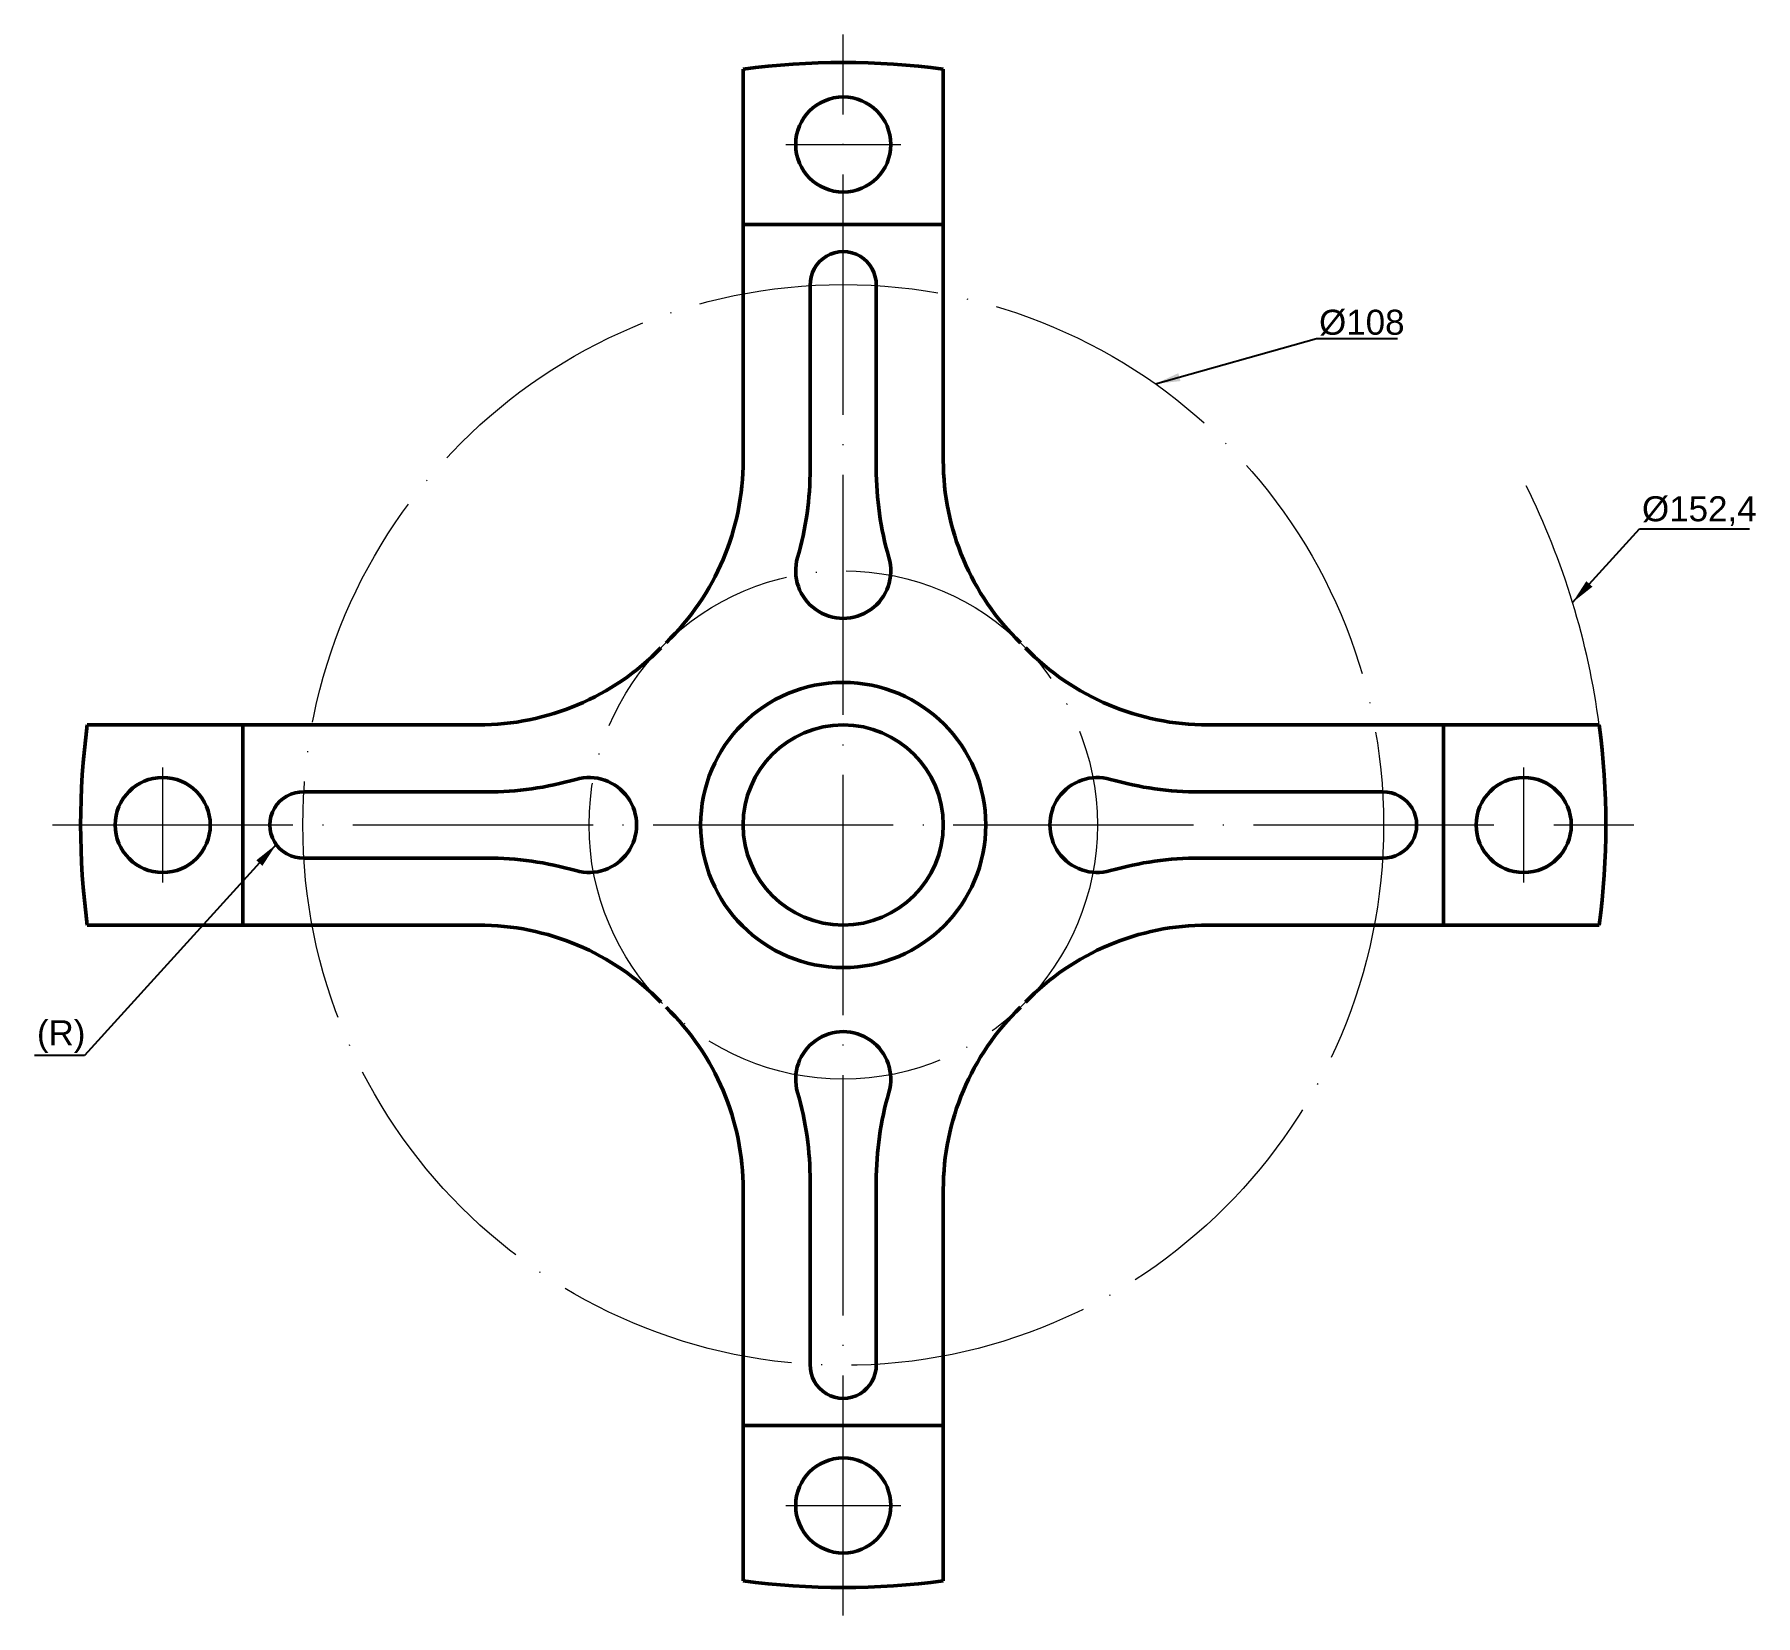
# Model space of a CAD drawing. Header units: millimetres. Extents: x 3405 to 3577, y 693 to 851.
import ezdxf

# ---------------------------------------------------------------- set-up
doc = ezdxf.new("R2010")
doc.units = ezdxf.units.MM
doc.linetypes.add('ACAD_ISO04W100', pattern=[30, 24, -2.95, 0.1, -2.95])
for name, color, linetype, lineweight, true_color in [('Contornos Visibles', 7, 'Continuous', 50, 0xffffff), ('Cotas', 1, 'Continuous', 20, 0xff0000), ('Ejes de revolución', 6, 'ACAD_ISO04W100', 20, 0xff00ff)]:
    doc.layers.add(name, color=color, linetype=linetype, lineweight=lineweight, true_color=true_color)
doc.styles.get("Standard").update_dxf_attribs({"font": ''})
doc.styles.add('textstyle0', font='')
doc.styles.add('textstyle1', font='')
doc.styles.add('textstyle2', font='')
doc.styles.get('Standard').set_extended_font_data('txt')
doc.styles.get('textstyle0').set_extended_font_data('Arial')
doc.styles.get('textstyle1').set_extended_font_data('Arial')
doc.styles.get('textstyle2').set_extended_font_data('Arial')
doc.dimstyles.get("Standard").update_dxf_attribs({"dimtxt": 2.5, "dimasz": 2.5, "dimexe": 1.25, "dimexo": 0.625, "dimtad": 1, "dimtxsty": 'Standard', "dimcen": 2.5, "dimadec": 0, "dimazin": 0, "dimtfac": 1, "dimtmove": 0, "dimatfit": 3, "dimfxl": 1, "dimarcsym": 0})

msp = doc.modelspace()

# ---------------------------------------------------------------- linework, layer by layer
at = {"layer": 'Contornos Visibles'}
for p, q in [((3475.56, 831.88), (3475.56, 847.42)), ((3495.56, 847.42), (3495.56, 831.88)), ((3495.56, 831.88), (3475.56, 831.88)), ((3475.56, 831.88), (3475.56, 808.31)), ((3495.56, 831.88), (3495.56, 808.31)), ((3482.26, 825.78), (3482.26, 807.5)), ((3488.86, 825.78), (3488.86, 807.5)), ((3410.02, 781.88), (3425.56, 781.88)), ((3425.56, 781.88), (3425.56, 761.88)), ((3425.56, 781.88), (3449.12, 781.88)), ((3545.56, 781.88), (3521.99, 781.88)), ((3545.56, 761.88), (3545.56, 781.88)), ((3545.56, 781.88), (3561.1, 781.88)), ((3431.66, 775.18), (3449.94, 775.18)), ((3539.46, 775.18), (3521.18, 775.18)), ((3431.66, 768.58), (3449.94, 768.58)), ((3539.46, 768.58), (3521.18, 768.58)), ((3425.56, 761.88), (3410.02, 761.88)), ((3425.56, 761.88), (3449.12, 761.88)), ((3545.56, 761.88), (3521.99, 761.88)), ((3561.1, 761.88), (3545.56, 761.88)), ((3482.26, 717.98), (3482.26, 736.26)), ((3488.86, 717.98), (3488.86, 736.26)), ((3475.56, 711.88), (3475.56, 735.45)), ((3495.56, 711.88), (3495.56, 735.45)), ((3475.56, 711.88), (3495.56, 711.88)), ((3475.56, 696.34), (3475.56, 711.88)), ((3495.56, 711.88), (3495.56, 696.34))]:
    msp.add_line(p, q, dxfattribs=at)
for centre, radius in [((3485.56, 839.88), 4.75), ((3485.56, 771.88), 14.25), ((3485.56, 771.88), 10), ((3417.56, 771.88), 4.75), ((3553.56, 771.88), 4.75), ((3485.56, 703.88), 4.75)]:
    msp.add_circle(centre, radius, dxfattribs=at)
for centre, radius, start, end in [((3485.56, 771.88), 76.2, 82.4591, 97.5409), ((3485.56, 825.88), 3.3, 358.2482, 181.7518), ((3450.16, 808.31), 25.4, 314.1749, 0), ((3450.26, 807.5), 32, 343.8515, 0), ((3520.86, 807.5), 32, 180, 196.1485), ((3520.96, 808.31), 25.4, 180, 225.8251), ((3485.56, 797.28), 4.75, 163.8515, 16.1485), ((3449.12, 807.28), 25.4, 270, 315.8251), ((3521.99, 807.28), 25.4, 224.1749, 270), ((3485.56, 771.88), 76.2, 172.4591, 187.5409), ((3485.56, 771.88), 76.2, 352.4591, 7.5409), ((3449.94, 807.18), 32, 270, 286.1485), ((3460.16, 771.88), 4.75, 253.8515, 106.1485), ((3510.96, 771.88), 4.75, 73.8515, 286.1485), ((3521.18, 807.18), 32, 253.8515, 270), ((3431.56, 771.88), 3.3, 88.2482, 271.7518), ((3539.56, 771.88), 3.3, 268.2482, 91.7518), ((3449.94, 736.58), 32, 73.8515, 90), ((3521.18, 736.58), 32, 90, 106.1485), ((3449.12, 736.48), 25.4, 44.1749, 90), ((3521.99, 736.48), 25.4, 90, 135.8251), ((3450.16, 735.45), 25.4, 0, 45.8251), ((3520.96, 735.45), 25.4, 134.1749, 180), ((3485.56, 746.48), 4.75, 343.8515, 196.1485), ((3450.26, 736.26), 32, 0, 16.1485), ((3520.86, 736.26), 32, 163.8515, 180), ((3485.56, 717.88), 3.3, 178.2482, 1.7518), ((3485.56, 771.88), 76.2, 262.4591, 277.5409)]:
    msp.add_arc(centre, radius, start, end, dxfattribs=at)
at = {"layer": 'Cotas'}
msp.add_arc((3485.56, 771.88), 76.2, 7.5409, 26.4059, dxfattribs=at)
at = {"layer": 'Ejes de revolución'}
for p, q in [((3485.56, 692.88), (3485.56, 850.88)), ((3479.81, 839.88), (3491.31, 839.88)), ((3417.56, 766.13), (3417.56, 777.63)), ((3553.56, 766.13), (3553.56, 777.63)), ((3406.56, 771.88), (3564.56, 771.88)), ((3479.81, 703.88), (3491.31, 703.88))]:
    msp.add_line(p, q, dxfattribs=at)
for radius in [54, 25.4]:
    msp.add_circle((3485.56, 771.88), radius, dxfattribs=at)

# ---------------------------------------------------------------- texts
at = {"layer": 'Cotas', "char_height": 2.5, "attachment_point": 1}
for s, insert, style in [('%%c108', (3533.11, 823.37), 'textstyle1'), ('%%c152,4', (3565.38, 804.73), 'textstyle2'), ('(R)', (3404.99, 752.36), 'textstyle0')]:
    msp.add_mtext(s, dxfattribs=dict(at, insert=insert, style=style))

# ---------------------------------------------------------------- leaders
at = {"layer": 'Cotas'}
for points in [[(3516.75, 815.96), (3532.86, 820.48), (3540.94, 820.48)], [(3558.44, 794.12), (3565.13, 801.47), (3576.11, 801.47)], [(3428.9, 769.93), (3409.74, 748.83), (3404.74, 748.83)]]:
    msp.add_leader(points, dimstyle='Standard', override={"dimscale": 1}, dxfattribs=at)

doc.saveas('drawing.dxf')
